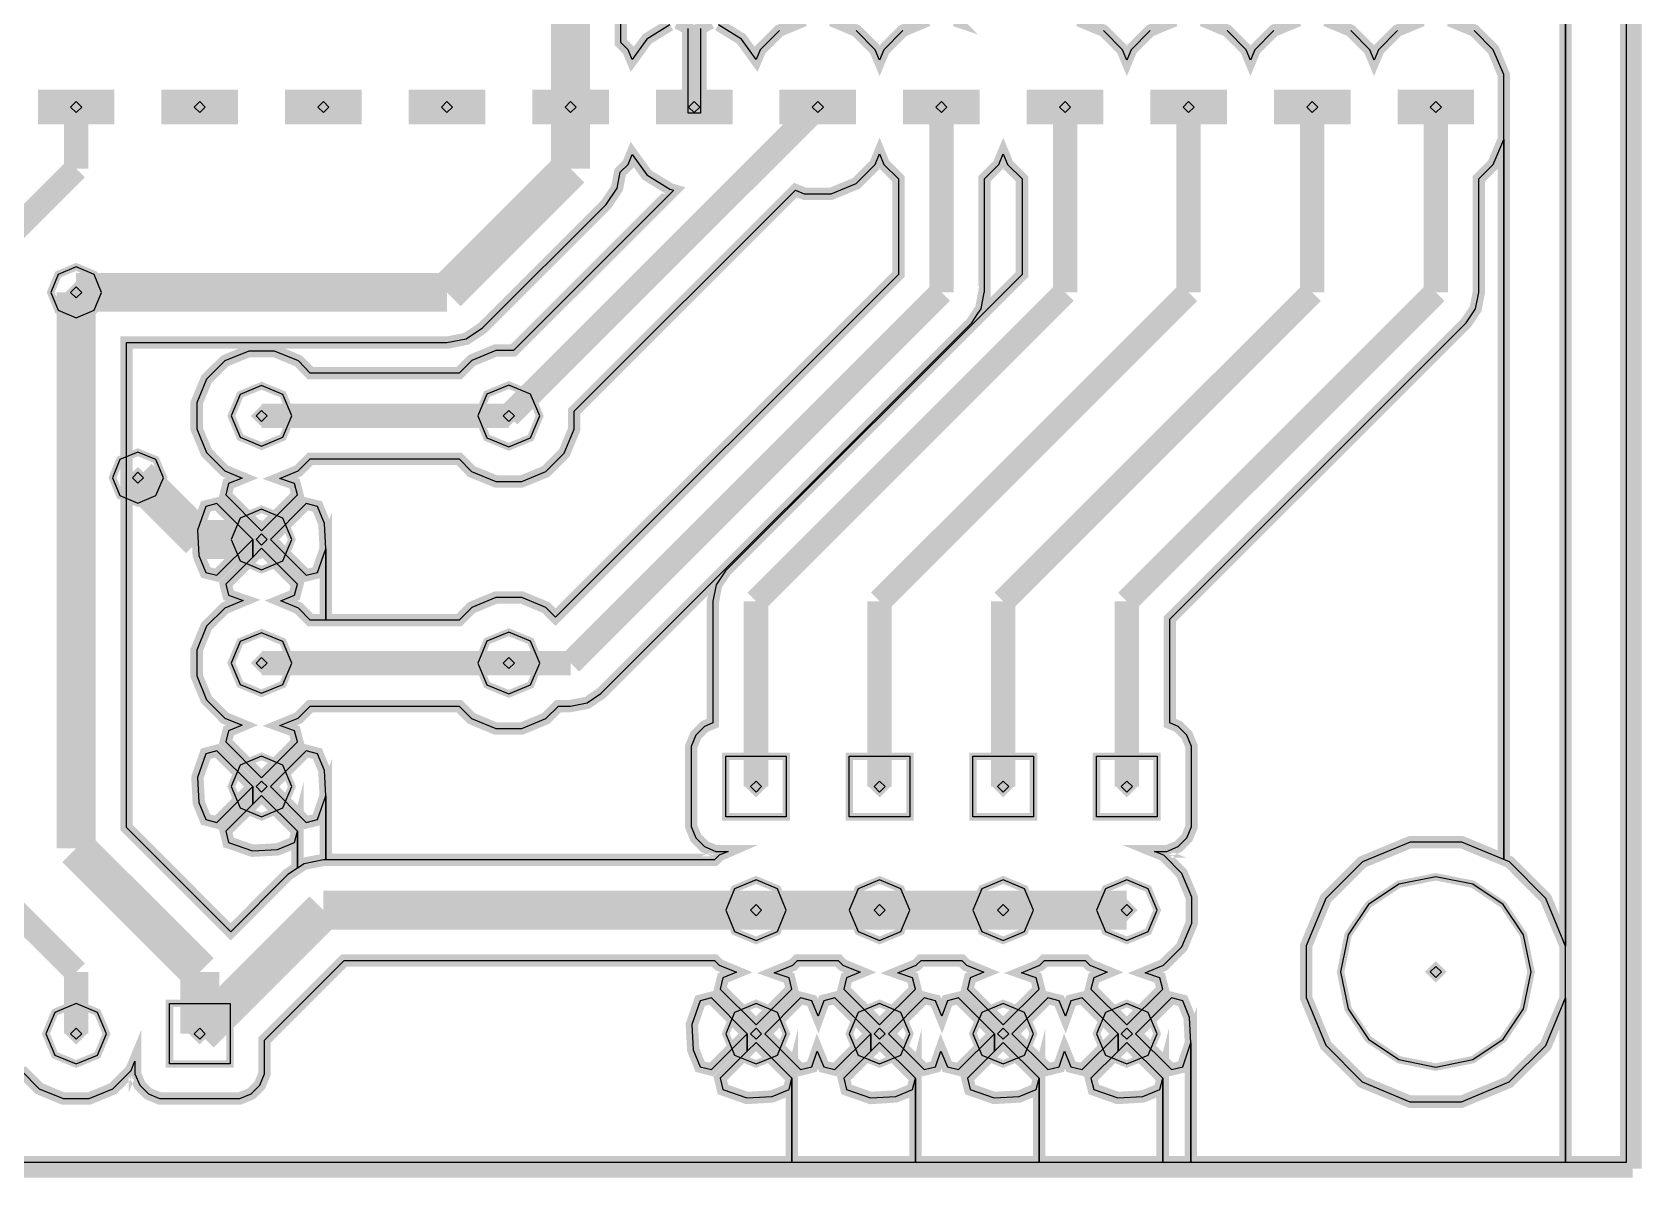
# Model space of a CAD drawing. Extents: x 0 to 6.22, y 0 to 4.04.
# Drawn here: x 0.681 to 1.984, y 2.058 to 2.986 of the extents above; entities that cross this region are included whole.
import ezdxf

# ---------------------------------------------------------------- set-up
doc = ezdxf.new("R2010")
doc.units = 0
doc.layers.get('0').update_dxf_attribs({"linetype": 'CONTINUOUS'})

msp = doc.modelspace()

# ---------------------------------------------------------------- linework, layer by layer
at = {"color": 0}
for points, const_width in [([(1.9761, 4.0345), (1.9761, 2.066)], 0.015), ([(0.0126, 4.0295), (1.9711, 4.0295), (1.9711, 2.071)], 0.01), ([(1.9711, 4.0295), (1.9711, 2.071), (1.9711, 2.071), (1.922, 2.071), (1.922, 3.8959)], 0.006), ([(1.9711, 2.071), (1.922, 2.071), (1.922, 3.8959)], 0.01), ([(1.922, 3.8541), (1.922, 2.2459), (1.906, 2.2845), (1.8765, 2.3141), (1.8719, 2.3161), (1.8719, 2.9513), (1.8635, 2.9715), (1.8481, 2.9869), (1.8279, 2.9953)], 0.01), ([(1.922, 3.8541), (1.922, 2.2459), (1.906, 2.2845), (1.8765, 2.3141), (1.8719, 2.3161), (1.8719, 2.9513), (1.8635, 2.9715), (1.8481, 2.9869), (1.8279, 2.9953)], 0.006), ([(1.117, 2.9251), (1.117, 3.1251)], 0.0315), ([(1.1974, 2.9916), (1.1788, 2.9801), (1.1668, 2.9636), (1.1635, 2.9715), (1.1577, 2.9773), (1.1577, 3.1082)], 0.01), ([(1.1974, 2.9916), (1.1788, 2.9801), (1.1668, 2.9636), (1.1635, 2.9715), (1.1577, 2.9773), (1.1577, 3.1082)], 0.006), ([(1.2307, 2.9933), (1.222, 2.9886), (1.222, 2.9201), (1.212, 2.9201), (1.212, 2.9886), (1.2033, 2.9933)], 0.01), ([(1.2307, 2.9933), (1.222, 2.9886), (1.222, 2.9201), (1.212, 2.9201), (1.212, 2.9886), (1.2033, 2.9933)], 0.006), ([(1.3061, 2.9953), (1.2859, 2.9869), (1.2705, 2.9715), (1.2671, 2.9636), (1.2552, 2.9801), (1.2366, 2.9916)], 0.01), ([(1.3061, 2.9953), (1.2859, 2.9869), (1.2705, 2.9715), (1.2671, 2.9636), (1.2552, 2.9801), (1.2366, 2.9916)], 0.006), ([(1.4061, 2.9953), (1.3859, 2.9869), (1.3705, 2.9715), (1.367, 2.9631), (1.3635, 2.9715), (1.3481, 2.9869), (1.3279, 2.9953)], 0.01), ([(1.4061, 2.9953), (1.3859, 2.9869), (1.3705, 2.9715), (1.367, 2.9631), (1.3635, 2.9715), (1.3481, 2.9869), (1.3279, 2.9953)], 0.006), ([(1.4258, 2.9976), (1.4282, 2.9952), (1.4279, 2.9953)], 0.01), ([(1.6061, 2.9953), (1.5859, 2.9869), (1.5705, 2.9715), (1.567, 2.9631), (1.5635, 2.9715), (1.5481, 2.9869), (1.5279, 2.9953)], 0.01), ([(1.6061, 2.9953), (1.5859, 2.9869), (1.5705, 2.9715), (1.567, 2.9631), (1.5635, 2.9715), (1.5481, 2.9869), (1.5279, 2.9953)], 0.006), ([(1.7061, 2.9953), (1.6859, 2.9869), (1.6705, 2.9715), (1.667, 2.9631), (1.6635, 2.9715), (1.6481, 2.9869), (1.6279, 2.9953)], 0.01), ([(1.7061, 2.9953), (1.6859, 2.9869), (1.6705, 2.9715), (1.667, 2.9631), (1.6635, 2.9715), (1.6481, 2.9869), (1.6279, 2.9953)], 0.006), ([(1.8061, 2.9953), (1.7859, 2.9869), (1.7705, 2.9715), (1.767, 2.9631), (1.7635, 2.9715), (1.7481, 2.9869), (1.7279, 2.9953)], 0.01), ([(1.8061, 2.9953), (1.7859, 2.9869), (1.7705, 2.9715), (1.767, 2.9631), (1.7635, 2.9715), (1.7481, 2.9869), (1.7279, 2.9953)], 0.006), ([(0.717, 2.9391), (0.717, 2.9111)], 0.062), ([(0.817, 2.9391), (0.817, 2.9111)], 0.062), ([(0.917, 2.9391), (0.917, 2.9111)], 0.062), ([(1.017, 2.9391), (1.017, 2.9111)], 0.062), ([(1.117, 2.9391), (1.117, 2.9111)], 0.062), ([(1.217, 2.9391), (1.217, 2.9111)], 0.062), ([(1.317, 2.9391), (1.317, 2.9111)], 0.062), ([(1.417, 2.9391), (1.417, 2.9111)], 0.062), ([(1.517, 2.9391), (1.517, 2.9111)], 0.062), ([(1.617, 2.9391), (1.617, 2.9111)], 0.062), ([(1.717, 2.9391), (1.717, 2.9111)], 0.062), ([(1.817, 2.9391), (1.817, 2.9111)], 0.062), ([(0.717, 2.9251), (0.717, 2.8751)], 0.0197), ([(1.067, 2.6751), (1.317, 2.9251)], 0.0197), ([(1.117, 2.9251), (1.117, 2.8751)], 0.0315), ([(1.417, 2.9251), (1.417, 2.7751)], 0.0197), ([(1.517, 2.7751), (1.517, 2.9251)], 0.0197), ([(1.617, 2.9251), (1.617, 2.7751)], 0.0197), ([(1.717, 2.7751), (1.717, 2.9251)], 0.0197), ([(1.817, 2.9251), (1.817, 2.7751)], 0.0197), ([(0.6725, 2.1454), (0.6872, 2.1306), (0.7065, 2.1226), (0.7274, 2.1226), (0.7467, 2.1306), (0.7615, 2.1453), (0.7646, 2.1528), (0.7646, 2.1427), (0.7684, 2.1335), (0.7754, 2.1265), (0.7845, 2.1227), (0.8494, 2.1227), (0.8586, 2.1265), (0.8656, 2.1335), (0.8694, 2.1426), (0.8694, 2.1699), (0.9339, 2.2344), (1.2334, 2.2344), (1.2372, 2.2306), (1.2512, 2.2248), (1.2403, 2.2203), (1.238, 2.2111), (1.267, 2.1822), (1.296, 2.2111), (1.2937, 2.2203), (1.2818, 2.2245), (1.2967, 2.2306), (1.3005, 2.2344), (1.3334, 2.2344), (1.3372, 2.2306), (1.3512, 2.2248), (1.3403, 2.2203), (1.338, 2.2111), (1.367, 2.1822), (1.396, 2.2111), (1.3937, 2.2203), (1.3818, 2.2245), (1.3967, 2.2306), (1.4005, 2.2344), (1.4334, 2.2344), (1.4372, 2.2306), (1.4512, 2.2248), (1.4403, 2.2203), (1.438, 2.2111), (1.467, 2.1822), (1.496, 2.2111), (1.4937, 2.2203), (1.4818, 2.2245), (1.4967, 2.2306), (1.5005, 2.2344), (1.5334, 2.2344), (1.5372, 2.2306), (1.5512, 2.2248), (1.5403, 2.2203), (1.538, 2.2111), (1.567, 2.1822), (1.596, 2.2111), (1.5937, 2.2203), (1.5818, 2.2245), (1.5967, 2.2306), (1.6115, 2.2453), (1.6195, 2.2646), (1.6195, 2.2855), (1.6115, 2.3048), (1.5969, 2.3196), (1.5893, 2.3227), (1.5994, 2.3227), (1.6086, 2.3265), (1.6156, 2.3335), (1.6194, 2.3426), (1.6194, 2.4075), (1.6156, 2.4167), (1.6086, 2.4237), (1.6018, 2.4266), (1.6018, 2.5107), (1.8416, 2.7505), (1.8491, 2.7617), (1.8492, 2.7618), (1.8518, 2.7751), (1.8518, 2.867), (1.8635, 2.8787), (1.8719, 2.8989), (1.8719, 2.3161), (1.838, 2.3301), (1.7962, 2.3301), (1.7576, 2.3141), (1.728, 2.2846), (1.712, 2.2461), (1.712, 2.2043), (1.728, 2.1657), (1.7575, 2.1361), (1.796, 2.1201), (1.8378, 2.1201), (1.8764, 2.1361), (1.906, 2.1656), (1.922, 2.2041), (1.922, 2.071), (1.6189, 2.071), (1.6189, 2.1677), (1.6178, 2.1881), (1.6122, 2.2018), (1.6031, 2.2041), (1.5741, 2.1751), (1.6031, 2.1461), (1.6122, 2.1484), (1.6189, 2.1677), (1.6189, 2.071), (1.596, 2.071), (1.596, 2.139), (1.567, 2.168), (1.5599, 2.1609), (1.5599, 2.1751), (1.5309, 2.2041), (1.5218, 2.2018), (1.5173, 2.1892), (1.5122, 2.2018), (1.5031, 2.2041), (1.4741, 2.1751), (1.5031, 2.1461), (1.5122, 2.1484), (1.5166, 2.1611), (1.5218, 2.1484), (1.5309, 2.1461), (1.5599, 2.1751), (1.5599, 2.1609), (1.538, 2.139), (1.5403, 2.1299), (1.5596, 2.1231), (1.58, 2.1243), (1.5937, 2.1299), (1.596, 2.139), (1.596, 2.071), (1.496, 2.071), (1.496, 2.139), (1.467, 2.168), (1.4599, 2.1609), (1.4599, 2.1751), (1.4309, 2.2041), (1.4218, 2.2018), (1.4173, 2.1892), (1.4122, 2.2018), (1.4031, 2.2041), (1.3741, 2.1751), (1.4031, 2.1461), (1.4122, 2.1484), (1.4166, 2.1611), (1.4218, 2.1484), (1.4309, 2.1461), (1.4599, 2.1751), (1.4599, 2.1609), (1.438, 2.139), (1.4403, 2.1299), (1.4596, 2.1231), (1.48, 2.1243), (1.4937, 2.1299), (1.496, 2.139), (1.496, 2.071), (1.396, 2.071), (1.396, 2.139), (1.367, 2.168), (1.3599, 2.1609), (1.3599, 2.1751), (1.3309, 2.2041), (1.3218, 2.2018), (1.3173, 2.1892), (1.3122, 2.2018), (1.3031, 2.2041), (1.2741, 2.1751), (1.3031, 2.1461), (1.3122, 2.1484), (1.3166, 2.1611), (1.3218, 2.1484), (1.3309, 2.1461), (1.3599, 2.1751), (1.3599, 2.1609), (1.338, 2.139), (1.3403, 2.1299), (1.3596, 2.1231), (1.38, 2.1243), (1.3937, 2.1299), (1.396, 2.139), (1.396, 2.071), (1.296, 2.071), (1.296, 2.139), (1.267, 2.168), (1.2599, 2.1609), (1.2599, 2.1751), (1.2309, 2.2041), (1.2218, 2.2018), (1.2151, 2.1825), (1.2162, 2.1621), (1.2218, 2.1484), (1.2309, 2.1461), (1.2599, 2.1751), (1.2599, 2.1609), (1.238, 2.139), (1.2403, 2.1299), (1.2596, 2.1231), (1.28, 2.1243), (1.2937, 2.1299), (1.296, 2.139), (1.296, 2.071), (0.546, 2.071)], 0.01), ([(0.6725, 2.1454), (0.6872, 2.1306), (0.7065, 2.1226), (0.7274, 2.1226), (0.7467, 2.1306), (0.7615, 2.1453), (0.7646, 2.1528), (0.7646, 2.1427), (0.7684, 2.1335), (0.7754, 2.1265), (0.7845, 2.1227), (0.8494, 2.1227), (0.8586, 2.1265), (0.8656, 2.1335), (0.8694, 2.1426), (0.8694, 2.1699), (0.9339, 2.2344), (1.2334, 2.2344), (1.2372, 2.2306), (1.2512, 2.2248), (1.2403, 2.2203), (1.238, 2.2111), (1.267, 2.1822), (1.296, 2.2111), (1.2937, 2.2203), (1.2818, 2.2245), (1.2967, 2.2306), (1.3005, 2.2344), (1.3334, 2.2344), (1.3372, 2.2306), (1.3512, 2.2248), (1.3403, 2.2203), (1.338, 2.2111), (1.367, 2.1822), (1.396, 2.2111), (1.3937, 2.2203), (1.3818, 2.2245), (1.3967, 2.2306), (1.4005, 2.2344), (1.4334, 2.2344), (1.4372, 2.2306), (1.4512, 2.2248), (1.4403, 2.2203), (1.438, 2.2111), (1.467, 2.1822), (1.496, 2.2111), (1.4937, 2.2203), (1.4818, 2.2245), (1.4967, 2.2306), (1.5005, 2.2344), (1.5334, 2.2344), (1.5372, 2.2306), (1.5512, 2.2248), (1.5403, 2.2203), (1.538, 2.2111), (1.567, 2.1822), (1.596, 2.2111), (1.5937, 2.2203), (1.5818, 2.2245), (1.5967, 2.2306), (1.6115, 2.2453), (1.6195, 2.2646), (1.6195, 2.2855), (1.6115, 2.3048), (1.5969, 2.3196), (1.5893, 2.3227), (1.5994, 2.3227), (1.6086, 2.3265), (1.6156, 2.3335), (1.6194, 2.3426), (1.6194, 2.4075), (1.6156, 2.4167), (1.6086, 2.4237), (1.6018, 2.4266), (1.6018, 2.5107), (1.8416, 2.7505), (1.8491, 2.7617), (1.8492, 2.7618), (1.8518, 2.7751), (1.8518, 2.867), (1.8635, 2.8787), (1.8719, 2.8989), (1.8719, 2.3161), (1.838, 2.3301), (1.7962, 2.3301), (1.7576, 2.3141), (1.728, 2.2846), (1.712, 2.2461), (1.712, 2.2043), (1.728, 2.1657), (1.7575, 2.1361), (1.796, 2.1201), (1.8378, 2.1201), (1.8764, 2.1361), (1.906, 2.1656), (1.922, 2.2041), (1.922, 2.071), (1.6189, 2.071), (1.6189, 2.1677), (1.6178, 2.1881), (1.6122, 2.2018), (1.6031, 2.2041), (1.5741, 2.1751), (1.6031, 2.1461), (1.6122, 2.1484), (1.6189, 2.1677), (1.6189, 2.071), (1.596, 2.071), (1.596, 2.139), (1.567, 2.168), (1.5599, 2.1609), (1.5599, 2.1751), (1.5309, 2.2041), (1.5218, 2.2018), (1.5173, 2.1892), (1.5122, 2.2018), (1.5031, 2.2041), (1.4741, 2.1751), (1.5031, 2.1461), (1.5122, 2.1484), (1.5166, 2.1611), (1.5218, 2.1484), (1.5309, 2.1461), (1.5599, 2.1751), (1.5599, 2.1609), (1.538, 2.139), (1.5403, 2.1299), (1.5596, 2.1231), (1.58, 2.1243), (1.5937, 2.1299), (1.596, 2.139), (1.596, 2.071), (1.496, 2.071), (1.496, 2.139), (1.467, 2.168), (1.4599, 2.1609), (1.4599, 2.1751), (1.4309, 2.2041), (1.4218, 2.2018), (1.4173, 2.1892), (1.4122, 2.2018), (1.4031, 2.2041), (1.3741, 2.1751), (1.4031, 2.1461), (1.4122, 2.1484), (1.4166, 2.1611), (1.4218, 2.1484), (1.4309, 2.1461), (1.4599, 2.1751), (1.4599, 2.1609), (1.438, 2.139), (1.4403, 2.1299), (1.4596, 2.1231), (1.48, 2.1243), (1.4937, 2.1299), (1.496, 2.139), (1.496, 2.071), (1.396, 2.071), (1.396, 2.139), (1.367, 2.168), (1.3599, 2.1609), (1.3599, 2.1751), (1.3309, 2.2041), (1.3218, 2.2018), (1.3173, 2.1892), (1.3122, 2.2018), (1.3031, 2.2041), (1.2741, 2.1751), (1.3031, 2.1461), (1.3122, 2.1484), (1.3166, 2.1611), (1.3218, 2.1484), (1.3309, 2.1461), (1.3599, 2.1751), (1.3599, 2.1609), (1.338, 2.139), (1.3403, 2.1299), (1.3596, 2.1231), (1.38, 2.1243), (1.3937, 2.1299), (1.396, 2.139), (1.396, 2.071), (1.296, 2.071), (1.296, 2.139), (1.267, 2.168), (1.2599, 2.1609), (1.2599, 2.1751), (1.2309, 2.2041), (1.2218, 2.2018), (1.2151, 2.1825), (1.2162, 2.1621), (1.2218, 2.1484), (1.2309, 2.1461), (1.2599, 2.1751), (1.2599, 2.1609), (1.238, 2.139), (1.2403, 2.1299), (1.2596, 2.1231), (1.28, 2.1243), (1.2937, 2.1299), (1.296, 2.139), (1.296, 2.071), (0.546, 2.071)], 0.006), ([(1.4822, 2.7895), (1.2424, 2.5497), (1.2348, 2.5385), (1.2322, 2.5251), (1.2322, 2.4266), (1.2254, 2.4237), (1.2184, 2.4167), (1.2146, 2.4076), (1.2146, 2.3427), (1.2184, 2.3335), (1.2254, 2.3265), (1.2345, 2.3227), (1.2444, 2.3227), (1.2373, 2.3196), (1.2334, 2.3157), (0.9189, 2.3157), (0.9189, 2.3677), (0.9178, 2.3881), (0.9122, 2.4017), (0.9031, 2.4041), (0.8741, 2.3751), (0.9031, 2.3461), (0.9122, 2.3484), (0.9189, 2.3677), (0.9189, 2.3157), (0.917, 2.3157), (0.9014, 2.3127), (0.896, 2.3091), (0.896, 2.339), (0.867, 2.368), (0.8599, 2.3609), (0.8599, 2.3751), (0.8309, 2.4041), (0.8218, 2.4017), (0.8151, 2.3825), (0.8162, 2.3621), (0.8218, 2.3484), (0.8309, 2.3461), (0.8599, 2.3751), (0.8599, 2.3609), (0.838, 2.339), (0.8403, 2.3299), (0.8596, 2.3232), (0.88, 2.3243), (0.8937, 2.3299), (0.896, 2.339), (0.896, 2.3091), (0.8882, 2.3039), (0.842, 2.2576), (0.7577, 2.342), (0.7577, 2.7344), (1.017, 2.7344), (1.0326, 2.7375), (1.0458, 2.7463), (1.1458, 2.8463), (1.1546, 2.8595), (1.1571, 2.8724), (1.1635, 2.8787), (1.1668, 2.8867), (1.1788, 2.8701), (1.1974, 2.8586), (1.2004, 2.8577), (1.0708, 2.7281), (1.0565, 2.7281), (1.037, 2.72), (1.0268, 2.7098), (0.9064, 2.7098), (0.8968, 2.7196), (0.8775, 2.7276), (0.8566, 2.7276), (0.8373, 2.7196), (0.8225, 2.7049), (0.8145, 2.6856), (0.8145, 2.6646), (0.8225, 2.6454), (0.8372, 2.6306), (0.8512, 2.6248), (0.8403, 2.6203), (0.838, 2.6112), (0.867, 2.5822), (0.896, 2.6112), (0.8937, 2.6203), (0.8818, 2.6245), (0.8967, 2.6306), (0.9064, 2.6403), (1.0268, 2.6403), (1.0369, 2.6301), (1.0564, 2.6221), (1.0775, 2.6221), (1.097, 2.6301), (1.1119, 2.645), (1.12, 2.6645), (1.12, 2.6789), (1.2989, 2.8579), (1.3061, 2.8549), (1.3279, 2.8549), (1.3481, 2.8633), (1.3635, 2.8787), (1.367, 2.8872), (1.3705, 2.8787), (1.3822, 2.867), (1.3822, 2.7896), (1.1048, 2.5122), (1.0971, 2.52), (1.0776, 2.5281), (1.0565, 2.5281), (1.037, 2.52), (1.0268, 2.5099), (0.9189, 2.5099), (0.9189, 2.5676), (0.9178, 2.5881), (0.9122, 2.6018), (0.9031, 2.6041), (0.8741, 2.5751), (0.9031, 2.5461), (0.9122, 2.5484), (0.9189, 2.5676), (0.9189, 2.5099), (0.9064, 2.5099), (0.8968, 2.5196), (0.8827, 2.5255), (0.8937, 2.5299), (0.896, 2.539), (0.867, 2.568), (0.8599, 2.5609), (0.8599, 2.5751), (0.8309, 2.6041), (0.8218, 2.6018), (0.8151, 2.5825), (0.8162, 2.5621), (0.8218, 2.5484), (0.8309, 2.5461), (0.8599, 2.5751), (0.8599, 2.5609), (0.838, 2.539), (0.8403, 2.5299), (0.8521, 2.5258), (0.8373, 2.5196), (0.8225, 2.5049), (0.8145, 2.4856), (0.8145, 2.4647), (0.8225, 2.4454), (0.8372, 2.4306), (0.8512, 2.4248), (0.8403, 2.4202), (0.838, 2.4112), (0.867, 2.3822), (0.896, 2.4112), (0.8937, 2.4202), (0.8818, 2.4245), (0.8967, 2.4306), (0.9064, 2.4403), (1.0268, 2.4403), (1.0369, 2.4302), (1.0564, 2.4221), (1.0775, 2.4221), (1.097, 2.4302), (1.1071, 2.4403), (1.117, 2.4403), (1.1303, 2.4429), (1.1304, 2.4429), (1.1416, 2.4505), (1.4416, 2.7504), (1.4416, 2.7505), (1.4466, 2.758), (1.4491, 2.7617), (1.4492, 2.7618), (1.4517, 2.7751), (1.4518, 2.7751), (1.4518, 2.867), (1.4635, 2.8787), (1.467, 2.8872), (1.4705, 2.8787), (1.4822, 2.867), (1.4822, 2.7895)], 0.01), ([(0.717, 2.8751), (0.667, 2.8251)], 0.0197), ([(1.117, 2.8751), (1.017, 2.7751)], 0.0315), ([(0.7376, 2.7751), (0.7316, 2.7896), (0.717, 2.7957), (0.7024, 2.7896), (0.6964, 2.7751), (0.7024, 2.7606), (0.717, 2.7545), (0.7316, 2.7606), (0.7376, 2.7751)], 0.006), ([(0.717, 2.7751), (0.717, 2.3251)], 0.0315), ([(1.017, 2.7751), (0.717, 2.7751)], 0.0315), ([(1.417, 2.7751), (1.117, 2.4751)], 0.0197), ([(1.267, 2.5251), (1.517, 2.7751)], 0.0197), ([(1.617, 2.7751), (1.367, 2.5251)], 0.0197), ([(1.467, 2.5251), (1.717, 2.7751)], 0.0197), ([(1.817, 2.7751), (1.567, 2.5251)], 0.0197), ([(0.8915, 2.6751), (0.8843, 2.6924), (0.867, 2.6996), (0.8497, 2.6924), (0.8425, 2.6751), (0.8497, 2.6578), (0.867, 2.6506), (0.8843, 2.6578), (0.8915, 2.6751)], 0.006), ([(1.092, 2.6751), (1.0847, 2.6928), (1.067, 2.7001), (1.0493, 2.6928), (1.042, 2.6751), (1.0493, 2.6574), (1.067, 2.6501), (1.0847, 2.6574), (1.092, 2.6751)], 0.006), ([(1.067, 2.6751), (0.867, 2.6751)], 0.0197), ([(0.7876, 2.6251), (0.7815, 2.6397), (0.767, 2.6457), (0.7524, 2.6397), (0.7464, 2.6251), (0.7524, 2.6106), (0.767, 2.6045), (0.7815, 2.6106), (0.7876, 2.6251)], 0.006), ([(0.817, 2.5751), (0.767, 2.6251)], 0.0315), ([(0.8915, 2.5751), (0.8843, 2.5924), (0.867, 2.5996), (0.8497, 2.5924), (0.8425, 2.5751), (0.8497, 2.5578), (0.867, 2.5506), (0.8843, 2.5578), (0.8915, 2.5751)], 0.006), ([(0.867, 2.5751), (0.817, 2.5751)], 0.0315), ([(1.267, 2.3751), (1.267, 2.5251)], 0.0197), ([(1.367, 2.5251), (1.367, 2.3751)], 0.0197), ([(1.467, 2.3751), (1.467, 2.5251)], 0.0197), ([(1.567, 2.5251), (1.567, 2.3751)], 0.0197), ([(0.8915, 2.4751), (0.8843, 2.4924), (0.867, 2.4996), (0.8497, 2.4924), (0.8425, 2.4751), (0.8497, 2.4578), (0.867, 2.4506), (0.8843, 2.4578), (0.8915, 2.4751)], 0.006), ([(1.092, 2.4751), (1.0847, 2.4928), (1.067, 2.5001), (1.0493, 2.4928), (1.042, 2.4751), (1.0493, 2.4574), (1.067, 2.4501), (1.0847, 2.4574), (1.092, 2.4751)], 0.006), ([(1.117, 2.4751), (0.867, 2.4751)], 0.0197), ([(0.8915, 2.3751), (0.8843, 2.3924), (0.867, 2.3996), (0.8497, 2.3924), (0.8425, 2.3751), (0.8497, 2.3578), (0.867, 2.3506), (0.8843, 2.3578), (0.8915, 2.3751)], 0.006), ([(0.717, 2.3251), (0.817, 2.2251)], 0.0315), ([(1.894, 2.2251), (1.8879, 2.2551), (1.8714, 2.2796), (1.8469, 2.2961), (1.817, 2.3021), (1.787, 2.2961), (1.7625, 2.2796), (1.746, 2.2551), (1.74, 2.2251), (1.746, 2.1951), (1.7625, 2.1706), (1.787, 2.1541), (1.817, 2.1481), (1.8469, 2.1541), (1.8714, 2.1706), (1.8879, 2.1951), (1.894, 2.2251)], 0.006), ([(1.2915, 2.2751), (1.2843, 2.2924), (1.267, 2.2996), (1.2497, 2.2924), (1.2425, 2.2751), (1.2497, 2.2578), (1.267, 2.2506), (1.2843, 2.2578), (1.2915, 2.2751)], 0.006), ([(1.3915, 2.2751), (1.3843, 2.2924), (1.367, 2.2996), (1.3497, 2.2924), (1.3425, 2.2751), (1.3497, 2.2578), (1.367, 2.2506), (1.3843, 2.2578), (1.3915, 2.2751)], 0.006), ([(1.4915, 2.2751), (1.4843, 2.2924), (1.467, 2.2996), (1.4497, 2.2924), (1.4425, 2.2751), (1.4497, 2.2578), (1.467, 2.2506), (1.4843, 2.2578), (1.4915, 2.2751)], 0.006), ([(1.5915, 2.2751), (1.5843, 2.2924), (1.567, 2.2996), (1.5497, 2.2924), (1.5425, 2.2751), (1.5497, 2.2578), (1.567, 2.2506), (1.5843, 2.2578), (1.5915, 2.2751)], 0.006), ([(0.667, 2.2751), (0.717, 2.2251)], 0.0197), ([(0.917, 2.2751), (0.817, 2.1751)], 0.0315), ([(1.267, 2.2751), (0.917, 2.2751)], 0.0315), ([(1.567, 2.2751), (1.267, 2.2751)], 0.0315), ([(0.817, 2.2251), (0.817, 2.1751)], 0.0315), ([(0.717, 2.2251), (0.717, 2.1751)], 0.0197), ([(0.7415, 2.1751), (0.7343, 2.1924), (0.717, 2.1996), (0.6997, 2.1924), (0.6925, 2.1751), (0.6997, 2.1578), (0.717, 2.1506), (0.7343, 2.1578), (0.7415, 2.1751)], 0.006), ([(1.2915, 2.1751), (1.2843, 2.1924), (1.267, 2.1996), (1.2497, 2.1924), (1.2425, 2.1751), (1.2497, 2.1578), (1.267, 2.1506), (1.2843, 2.1578), (1.2915, 2.1751)], 0.006), ([(1.3915, 2.1751), (1.3843, 2.1924), (1.367, 2.1996), (1.3497, 2.1924), (1.3425, 2.1751), (1.3497, 2.1578), (1.367, 2.1506), (1.3843, 2.1578), (1.3915, 2.1751)], 0.006), ([(1.4915, 2.1751), (1.4843, 2.1924), (1.467, 2.1996), (1.4497, 2.1924), (1.4425, 2.1751), (1.4497, 2.1578), (1.467, 2.1506), (1.4843, 2.1578), (1.4915, 2.1751)], 0.006), ([(1.5915, 2.1751), (1.5843, 2.1924), (1.567, 2.1996), (1.5497, 2.1924), (1.5425, 2.1751), (1.5497, 2.1578), (1.567, 2.1506), (1.5843, 2.1578), (1.5915, 2.1751)], 0.006), ([(1.9761, 2.066), (0.0076, 2.066)], 0.015)]:
    msp.add_lwpolyline(points, dxfattribs=dict(at, const_width=const_width))
for points in [[(0.0126, 4.0295), (1.9711, 4.0295), (1.9711, 2.071)], [(1.9711, 2.071), (1.922, 2.071), (1.922, 3.8959)], [(1.922, 3.8541), (1.922, 2.2459), (1.906, 2.2845), (1.8765, 2.3141), (1.8719, 2.3161), (1.8719, 2.9513), (1.8635, 2.9715), (1.8481, 2.9869)], [(1.1974, 2.9916), (1.1788, 2.9801), (1.1668, 2.9636), (1.1635, 2.9715), (1.1577, 2.9773), (1.1577, 3.1082)], [(1.222, 2.9886), (1.222, 2.9201), (1.212, 2.9201), (1.212, 2.9886)], [(1.2859, 2.9869), (1.2705, 2.9715), (1.2671, 2.9636), (1.2552, 2.9801), (1.2366, 2.9916)], [(1.3859, 2.9869), (1.3705, 2.9715), (1.367, 2.9631), (1.3635, 2.9715), (1.3481, 2.9869)], [(1.5859, 2.9869), (1.5705, 2.9715), (1.567, 2.9631), (1.5635, 2.9715), (1.5481, 2.9869)], [(1.6859, 2.9869), (1.6705, 2.9715), (1.667, 2.9631), (1.6635, 2.9715), (1.6481, 2.9869)], [(1.7859, 2.9869), (1.7705, 2.9715), (1.767, 2.9631), (1.7635, 2.9715), (1.7481, 2.9869)], [(0.6725, 2.1454), (0.6872, 2.1306), (0.7065, 2.1226), (0.7274, 2.1226), (0.7467, 2.1306), (0.7615, 2.1453), (0.7646, 2.1528), (0.7646, 2.1427), (0.7684, 2.1335), (0.7754, 2.1265), (0.7845, 2.1227), (0.8494, 2.1227), (0.8586, 2.1265), (0.8656, 2.1335), (0.8694, 2.1426), (0.8694, 2.1699), (0.9339, 2.2344), (1.2334, 2.2344), (1.2372, 2.2306), (1.2512, 2.2248), (1.2403, 2.2203), (1.238, 2.2111), (1.267, 2.1822), (1.296, 2.2111), (1.2937, 2.2203), (1.2818, 2.2245), (1.2967, 2.2306), (1.3005, 2.2344), (1.3334, 2.2344), (1.3372, 2.2306), (1.3512, 2.2248), (1.3403, 2.2203), (1.338, 2.2111), (1.367, 2.1822), (1.396, 2.2111), (1.3937, 2.2203), (1.3818, 2.2245), (1.3967, 2.2306), (1.4005, 2.2344), (1.4334, 2.2344), (1.4372, 2.2306), (1.4512, 2.2248), (1.4403, 2.2203), (1.438, 2.2111), (1.467, 2.1822), (1.496, 2.2111), (1.4937, 2.2203), (1.4818, 2.2245), (1.4967, 2.2306), (1.5005, 2.2344), (1.5334, 2.2344), (1.5372, 2.2306), (1.5512, 2.2248), (1.5403, 2.2203), (1.538, 2.2111), (1.567, 2.1822), (1.596, 2.2111), (1.5937, 2.2203), (1.5818, 2.2245), (1.5967, 2.2306), (1.6115, 2.2453), (1.6195, 2.2646), (1.6195, 2.2855), (1.6115, 2.3048), (1.5969, 2.3196), (1.5893, 2.3227), (1.5994, 2.3227), (1.6086, 2.3265), (1.6156, 2.3335), (1.6194, 2.3426), (1.6194, 2.4075), (1.6156, 2.4167), (1.6086, 2.4237), (1.6018, 2.4266), (1.6018, 2.5107), (1.8416, 2.7505), (1.8491, 2.7617), (1.8492, 2.7618), (1.8518, 2.7751), (1.8518, 2.867), (1.8635, 2.8787), (1.8719, 2.8989), (1.8719, 2.3161), (1.838, 2.3301), (1.7962, 2.3301), (1.7576, 2.3141), (1.728, 2.2846), (1.712, 2.2461), (1.712, 2.2043), (1.728, 2.1657), (1.7575, 2.1361), (1.796, 2.1201), (1.8378, 2.1201), (1.8764, 2.1361), (1.906, 2.1656), (1.922, 2.2041), (1.922, 2.071), (1.6189, 2.071), (1.6189, 2.1677), (1.6178, 2.1881), (1.6122, 2.2018), (1.6031, 2.2041), (1.5741, 2.1751), (1.6031, 2.1461), (1.6122, 2.1484), (1.6189, 2.1677), (1.6189, 2.071), (1.596, 2.071), (1.596, 2.139), (1.567, 2.168), (1.5599, 2.1609), (1.5599, 2.1751), (1.5309, 2.2041), (1.5218, 2.2018), (1.5173, 2.1892), (1.5122, 2.2018), (1.5031, 2.2041), (1.4741, 2.1751), (1.5031, 2.1461), (1.5122, 2.1484), (1.5166, 2.1611), (1.5218, 2.1484), (1.5309, 2.1461), (1.5599, 2.1751), (1.5599, 2.1609), (1.538, 2.139), (1.5403, 2.1299), (1.5596, 2.1231), (1.58, 2.1243), (1.5937, 2.1299), (1.596, 2.139), (1.596, 2.071), (1.496, 2.071), (1.496, 2.139), (1.467, 2.168), (1.4599, 2.1609), (1.4599, 2.1751), (1.4309, 2.2041), (1.4218, 2.2018), (1.4173, 2.1892), (1.4122, 2.2018), (1.4031, 2.2041), (1.3741, 2.1751), (1.4031, 2.1461), (1.4122, 2.1484), (1.4166, 2.1611), (1.4218, 2.1484), (1.4309, 2.1461), (1.4599, 2.1751), (1.4599, 2.1609), (1.438, 2.139), (1.4403, 2.1299), (1.4596, 2.1231), (1.48, 2.1243), (1.4937, 2.1299), (1.496, 2.139), (1.496, 2.071), (1.396, 2.071), (1.396, 2.139), (1.367, 2.168), (1.3599, 2.1609), (1.3599, 2.1751), (1.3309, 2.2041), (1.3218, 2.2018), (1.3173, 2.1892), (1.3122, 2.2018), (1.3031, 2.2041), (1.2741, 2.1751), (1.3031, 2.1461), (1.3122, 2.1484), (1.3166, 2.1611), (1.3218, 2.1484), (1.3309, 2.1461), (1.3599, 2.1751), (1.3599, 2.1609), (1.338, 2.139), (1.3403, 2.1299), (1.3596, 2.1231), (1.38, 2.1243), (1.3937, 2.1299), (1.396, 2.139), (1.396, 2.071), (1.296, 2.071), (1.296, 2.139), (1.267, 2.168), (1.2599, 2.1609), (1.2599, 2.1751), (1.2309, 2.2041), (1.2218, 2.2018), (1.2151, 2.1825), (1.2162, 2.1621), (1.2218, 2.1484), (1.2309, 2.1461), (1.2599, 2.1751), (1.2599, 2.1609), (1.238, 2.139), (1.2403, 2.1299), (1.2596, 2.1231), (1.28, 2.1243), (1.2937, 2.1299), (1.296, 2.139), (1.296, 2.071), (0.546, 2.071)], [(1.4822, 2.7895), (1.2424, 2.5497), (1.2348, 2.5385), (1.2322, 2.5251), (1.2322, 2.4266), (1.2254, 2.4237), (1.2184, 2.4167), (1.2146, 2.4076), (1.2146, 2.3427), (1.2184, 2.3335), (1.2254, 2.3265), (1.2345, 2.3227), (1.2444, 2.3227), (1.2373, 2.3196), (1.2334, 2.3157), (0.9189, 2.3157), (0.9189, 2.3677), (0.9178, 2.3881), (0.9122, 2.4017), (0.9031, 2.4041), (0.8741, 2.3751), (0.9031, 2.3461), (0.9122, 2.3484), (0.9189, 2.3677), (0.9189, 2.3157), (0.917, 2.3157), (0.9014, 2.3127), (0.896, 2.3091), (0.896, 2.339), (0.867, 2.368), (0.8599, 2.3609), (0.8599, 2.3751), (0.8309, 2.4041), (0.8218, 2.4017), (0.8151, 2.3825), (0.8162, 2.3621), (0.8218, 2.3484), (0.8309, 2.3461), (0.8599, 2.3751), (0.8599, 2.3609), (0.838, 2.339), (0.8403, 2.3299), (0.8596, 2.3232), (0.88, 2.3243), (0.8937, 2.3299), (0.896, 2.339), (0.896, 2.3091), (0.8882, 2.3039), (0.842, 2.2576), (0.7577, 2.342), (0.7577, 2.7344), (1.017, 2.7344), (1.0326, 2.7375), (1.0458, 2.7463), (1.1458, 2.8463), (1.1546, 2.8595), (1.1571, 2.8724), (1.1635, 2.8787), (1.1668, 2.8867), (1.1788, 2.8701), (1.1974, 2.8586), (1.2004, 2.8577), (1.0708, 2.7281), (1.0565, 2.7281), (1.037, 2.72), (1.0268, 2.7098), (0.9064, 2.7098), (0.8968, 2.7196), (0.8775, 2.7276), (0.8566, 2.7276), (0.8373, 2.7196), (0.8225, 2.7049), (0.8145, 2.6856), (0.8145, 2.6646), (0.8225, 2.6454), (0.8372, 2.6306), (0.8512, 2.6248), (0.8403, 2.6203), (0.838, 2.6112), (0.867, 2.5822), (0.896, 2.6112), (0.8937, 2.6203), (0.8818, 2.6245), (0.8967, 2.6306), (0.9064, 2.6403), (1.0268, 2.6403), (1.0369, 2.6301), (1.0564, 2.6221), (1.0775, 2.6221), (1.097, 2.6301), (1.1119, 2.645), (1.12, 2.6645), (1.12, 2.6789), (1.2989, 2.8579), (1.3061, 2.8549), (1.3279, 2.8549), (1.3481, 2.8633), (1.3635, 2.8787), (1.367, 2.8872), (1.3705, 2.8787), (1.3822, 2.867), (1.3822, 2.7896), (1.1048, 2.5122), (1.0971, 2.52), (1.0776, 2.5281), (1.0565, 2.5281), (1.037, 2.52), (1.0268, 2.5099), (0.9189, 2.5099), (0.9189, 2.5676), (0.9178, 2.5881), (0.9122, 2.6018), (0.9031, 2.6041), (0.8741, 2.5751), (0.9031, 2.5461), (0.9122, 2.5484), (0.9189, 2.5676), (0.9189, 2.5099), (0.9064, 2.5099), (0.8968, 2.5196), (0.8827, 2.5255), (0.8937, 2.5299), (0.896, 2.539), (0.867, 2.568), (0.8599, 2.5609), (0.8599, 2.5751), (0.8309, 2.6041), (0.8218, 2.6018), (0.8151, 2.5825), (0.8162, 2.5621), (0.8218, 2.5484), (0.8309, 2.5461), (0.8599, 2.5751), (0.8599, 2.5609), (0.838, 2.539), (0.8403, 2.5299), (0.8521, 2.5258), (0.8373, 2.5196), (0.8225, 2.5049), (0.8145, 2.4856), (0.8145, 2.4647), (0.8225, 2.4454), (0.8372, 2.4306), (0.8512, 2.4248), (0.8403, 2.4202), (0.838, 2.4112), (0.867, 2.3822), (0.896, 2.4112), (0.8937, 2.4202), (0.8818, 2.4245), (0.8967, 2.4306), (0.9064, 2.4403), (1.0268, 2.4403), (1.0369, 2.4302), (1.0564, 2.4221), (1.0775, 2.4221), (1.097, 2.4302), (1.1071, 2.4403), (1.117, 2.4403), (1.1303, 2.4429), (1.1304, 2.4429), (1.1416, 2.4505), (1.4416, 2.7504), (1.4416, 2.7505), (1.4466, 2.758), (1.4491, 2.7617), (1.4492, 2.7618), (1.4517, 2.7751), (1.4518, 2.7751), (1.4518, 2.867), (1.4635, 2.8787), (1.467, 2.8872), (1.4705, 2.8787), (1.4822, 2.867), (1.4822, 2.7895)], [(0.7376, 2.7751), (0.7316, 2.7896), (0.717, 2.7957), (0.7024, 2.7896), (0.6964, 2.7751), (0.7024, 2.7606), (0.717, 2.7545), (0.7316, 2.7606), (0.7376, 2.7751)], [(0.8915, 2.6751), (0.8843, 2.6924), (0.867, 2.6996), (0.8497, 2.6924), (0.8425, 2.6751), (0.8497, 2.6578), (0.867, 2.6506), (0.8843, 2.6578), (0.8915, 2.6751)], [(1.092, 2.6751), (1.0847, 2.6928), (1.067, 2.7001), (1.0493, 2.6928), (1.042, 2.6751), (1.0493, 2.6574), (1.067, 2.6501), (1.0847, 2.6574), (1.092, 2.6751)], [(0.7876, 2.6251), (0.7815, 2.6397), (0.767, 2.6457), (0.7524, 2.6397), (0.7464, 2.6251), (0.7524, 2.6106), (0.767, 2.6045), (0.7815, 2.6106), (0.7876, 2.6251)], [(0.8915, 2.5751), (0.8843, 2.5924), (0.867, 2.5996), (0.8497, 2.5924), (0.8425, 2.5751), (0.8497, 2.5578), (0.867, 2.5506), (0.8843, 2.5578), (0.8915, 2.5751)], [(0.8915, 2.4751), (0.8843, 2.4924), (0.867, 2.4996), (0.8497, 2.4924), (0.8425, 2.4751), (0.8497, 2.4578), (0.867, 2.4506), (0.8843, 2.4578), (0.8915, 2.4751)], [(1.092, 2.4751), (1.0847, 2.4928), (1.067, 2.5001), (1.0493, 2.4928), (1.042, 2.4751), (1.0493, 2.4574), (1.067, 2.4501), (1.0847, 2.4574), (1.092, 2.4751)], [(0.8915, 2.3751), (0.8843, 2.3924), (0.867, 2.3996), (0.8497, 2.3924), (0.8425, 2.3751), (0.8497, 2.3578), (0.867, 2.3506), (0.8843, 2.3578), (0.8915, 2.3751)], [(1.2915, 2.2751), (1.2843, 2.2924), (1.267, 2.2996), (1.2497, 2.2924), (1.2425, 2.2751), (1.2497, 2.2578), (1.267, 2.2506), (1.2843, 2.2578), (1.2915, 2.2751)], [(1.3915, 2.2751), (1.3843, 2.2924), (1.367, 2.2996), (1.3497, 2.2924), (1.3425, 2.2751), (1.3497, 2.2578), (1.367, 2.2506), (1.3843, 2.2578), (1.3915, 2.2751)], [(1.4915, 2.2751), (1.4843, 2.2924), (1.467, 2.2996), (1.4497, 2.2924), (1.4425, 2.2751), (1.4497, 2.2578), (1.467, 2.2506), (1.4843, 2.2578), (1.4915, 2.2751)], [(1.5915, 2.2751), (1.5843, 2.2924), (1.567, 2.2996), (1.5497, 2.2924), (1.5425, 2.2751), (1.5497, 2.2578), (1.567, 2.2506), (1.5843, 2.2578), (1.5915, 2.2751)], [(1.894, 2.2251), (1.8879, 2.2551), (1.8714, 2.2796), (1.8469, 2.2961), (1.817, 2.3021), (1.787, 2.2961), (1.7625, 2.2796), (1.746, 2.2551), (1.74, 2.2251), (1.746, 2.1951), (1.7625, 2.1706), (1.787, 2.1541), (1.817, 2.1481), (1.8469, 2.1541), (1.8714, 2.1706), (1.8879, 2.1951), (1.894, 2.2251)], [(0.7415, 2.1751), (0.7343, 2.1924), (0.717, 2.1996), (0.6997, 2.1924), (0.6925, 2.1751), (0.6997, 2.1578), (0.717, 2.1506), (0.7343, 2.1578), (0.7415, 2.1751)], [(1.2915, 2.1751), (1.2843, 2.1924), (1.267, 2.1996), (1.2497, 2.1924), (1.2425, 2.1751), (1.2497, 2.1578), (1.267, 2.1506), (1.2843, 2.1578), (1.2915, 2.1751)], [(1.3915, 2.1751), (1.3843, 2.1924), (1.367, 2.1996), (1.3497, 2.1924), (1.3425, 2.1751), (1.3497, 2.1578), (1.367, 2.1506), (1.3843, 2.1578), (1.3915, 2.1751)], [(1.4915, 2.1751), (1.4843, 2.1924), (1.467, 2.1996), (1.4497, 2.1924), (1.4425, 2.1751), (1.4497, 2.1578), (1.467, 2.1506), (1.4843, 2.1578), (1.4915, 2.1751)], [(1.5915, 2.1751), (1.5843, 2.1924), (1.567, 2.1996), (1.5497, 2.1924), (1.5425, 2.1751), (1.5497, 2.1578), (1.567, 2.1506), (1.5843, 2.1578), (1.5915, 2.1751)]]:
    msp.add_lwpolyline(points, dxfattribs=at)
at = {"color": 7, "const_width": 0.006}
for points in [[(0.7215, 2.9251), (0.717, 2.9296), (0.7125, 2.9251), (0.717, 2.9206), (0.7215, 2.9251)], [(0.8215, 2.9251), (0.817, 2.9296), (0.8125, 2.9251), (0.817, 2.9206), (0.8215, 2.9251)], [(0.9215, 2.9251), (0.917, 2.9296), (0.9125, 2.9251), (0.917, 2.9206), (0.9215, 2.9251)], [(1.0215, 2.9251), (1.017, 2.9296), (1.0125, 2.9251), (1.017, 2.9206), (1.0215, 2.9251)], [(1.1215, 2.9251), (1.117, 2.9296), (1.1125, 2.9251), (1.117, 2.9206), (1.1215, 2.9251)], [(1.2215, 2.9251), (1.217, 2.9296), (1.2125, 2.9251), (1.217, 2.9206), (1.2215, 2.9251)], [(1.3215, 2.9251), (1.317, 2.9296), (1.3125, 2.9251), (1.317, 2.9206), (1.3215, 2.9251)], [(1.4215, 2.9251), (1.417, 2.9296), (1.4125, 2.9251), (1.417, 2.9206), (1.4215, 2.9251)], [(1.5215, 2.9251), (1.517, 2.9296), (1.5125, 2.9251), (1.517, 2.9206), (1.5215, 2.9251)], [(1.6215, 2.9251), (1.617, 2.9296), (1.6125, 2.9251), (1.617, 2.9206), (1.6215, 2.9251)], [(1.7215, 2.9251), (1.717, 2.9296), (1.7125, 2.9251), (1.717, 2.9206), (1.7215, 2.9251)], [(1.8215, 2.9251), (1.817, 2.9296), (1.8125, 2.9251), (1.817, 2.9206), (1.8215, 2.9251)], [(0.7215, 2.7751), (0.717, 2.7796), (0.7125, 2.7751), (0.717, 2.7706), (0.7215, 2.7751)], [(0.8715, 2.6751), (0.867, 2.6796), (0.8625, 2.6751), (0.867, 2.6706), (0.8715, 2.6751)], [(1.0715, 2.6751), (1.067, 2.6796), (1.0625, 2.6751), (1.067, 2.6706), (1.0715, 2.6751)], [(0.7715, 2.6251), (0.767, 2.6296), (0.7625, 2.6251), (0.767, 2.6206), (0.7715, 2.6251)], [(0.8715, 2.5751), (0.867, 2.5796), (0.8625, 2.5751), (0.867, 2.5706), (0.8715, 2.5751)], [(0.8715, 2.4751), (0.867, 2.4796), (0.8625, 2.4751), (0.867, 2.4706), (0.8715, 2.4751)], [(1.0715, 2.4751), (1.067, 2.4796), (1.0625, 2.4751), (1.067, 2.4706), (1.0715, 2.4751)], [(0.8715, 2.3751), (0.867, 2.3796), (0.8625, 2.3751), (0.867, 2.3706), (0.8715, 2.3751)], [(1.2715, 2.3751), (1.267, 2.3796), (1.2625, 2.3751), (1.267, 2.3706), (1.2715, 2.3751)], [(1.3715, 2.3751), (1.367, 2.3796), (1.3625, 2.3751), (1.367, 2.3706), (1.3715, 2.3751)], [(1.4715, 2.3751), (1.467, 2.3796), (1.4625, 2.3751), (1.467, 2.3706), (1.4715, 2.3751)], [(1.5715, 2.3751), (1.567, 2.3796), (1.5625, 2.3751), (1.567, 2.3706), (1.5715, 2.3751)], [(1.2715, 2.2751), (1.267, 2.2796), (1.2625, 2.2751), (1.267, 2.2706), (1.2715, 2.2751)], [(1.3715, 2.2751), (1.367, 2.2796), (1.3625, 2.2751), (1.367, 2.2706), (1.3715, 2.2751)], [(1.4715, 2.2751), (1.467, 2.2796), (1.4625, 2.2751), (1.467, 2.2706), (1.4715, 2.2751)], [(1.5715, 2.2751), (1.567, 2.2796), (1.5625, 2.2751), (1.567, 2.2706), (1.5715, 2.2751)], [(1.8215, 2.2251), (1.817, 2.2296), (1.8125, 2.2251), (1.817, 2.2206), (1.8215, 2.2251)], [(0.7215, 2.1751), (0.717, 2.1796), (0.7125, 2.1751), (0.717, 2.1706), (0.7215, 2.1751)], [(0.8215, 2.1751), (0.817, 2.1796), (0.8125, 2.1751), (0.817, 2.1706), (0.8215, 2.1751)], [(1.2715, 2.1751), (1.267, 2.1796), (1.2625, 2.1751), (1.267, 2.1706), (1.2715, 2.1751)], [(1.3715, 2.1751), (1.367, 2.1796), (1.3625, 2.1751), (1.367, 2.1706), (1.3715, 2.1751)], [(1.4715, 2.1751), (1.467, 2.1796), (1.4625, 2.1751), (1.467, 2.1706), (1.4715, 2.1751)], [(1.5715, 2.1751), (1.567, 2.1796), (1.5625, 2.1751), (1.567, 2.1706), (1.5715, 2.1751)]]:
    msp.add_lwpolyline(points, dxfattribs=at)
at = {"color": 7}
for points in [[(0.7215, 2.9251), (0.717, 2.9296), (0.7125, 2.9251), (0.717, 2.9206), (0.7215, 2.9251)], [(0.8215, 2.9251), (0.817, 2.9296), (0.8125, 2.9251), (0.817, 2.9206), (0.8215, 2.9251)], [(0.9215, 2.9251), (0.917, 2.9296), (0.9125, 2.9251), (0.917, 2.9206), (0.9215, 2.9251)], [(1.0215, 2.9251), (1.017, 2.9296), (1.0125, 2.9251), (1.017, 2.9206), (1.0215, 2.9251)], [(1.1215, 2.9251), (1.117, 2.9296), (1.1125, 2.9251), (1.117, 2.9206), (1.1215, 2.9251)], [(1.2215, 2.9251), (1.217, 2.9296), (1.2125, 2.9251), (1.217, 2.9206), (1.2215, 2.9251)], [(1.3215, 2.9251), (1.317, 2.9296), (1.3125, 2.9251), (1.317, 2.9206), (1.3215, 2.9251)], [(1.4215, 2.9251), (1.417, 2.9296), (1.4125, 2.9251), (1.417, 2.9206), (1.4215, 2.9251)], [(1.5215, 2.9251), (1.517, 2.9296), (1.5125, 2.9251), (1.517, 2.9206), (1.5215, 2.9251)], [(1.6215, 2.9251), (1.617, 2.9296), (1.6125, 2.9251), (1.617, 2.9206), (1.6215, 2.9251)], [(1.7215, 2.9251), (1.717, 2.9296), (1.7125, 2.9251), (1.717, 2.9206), (1.7215, 2.9251)], [(1.8215, 2.9251), (1.817, 2.9296), (1.8125, 2.9251), (1.817, 2.9206), (1.8215, 2.9251)], [(0.7215, 2.7751), (0.717, 2.7796), (0.7125, 2.7751), (0.717, 2.7706), (0.7215, 2.7751)], [(0.8715, 2.6751), (0.867, 2.6796), (0.8625, 2.6751), (0.867, 2.6706), (0.8715, 2.6751)], [(1.0715, 2.6751), (1.067, 2.6796), (1.0625, 2.6751), (1.067, 2.6706), (1.0715, 2.6751)], [(0.7715, 2.6251), (0.767, 2.6296), (0.7625, 2.6251), (0.767, 2.6206), (0.7715, 2.6251)], [(0.8715, 2.5751), (0.867, 2.5796), (0.8625, 2.5751), (0.867, 2.5706), (0.8715, 2.5751)], [(0.8715, 2.4751), (0.867, 2.4796), (0.8625, 2.4751), (0.867, 2.4706), (0.8715, 2.4751)], [(1.0715, 2.4751), (1.067, 2.4796), (1.0625, 2.4751), (1.067, 2.4706), (1.0715, 2.4751)], [(0.8715, 2.3751), (0.867, 2.3796), (0.8625, 2.3751), (0.867, 2.3706), (0.8715, 2.3751)], [(1.2715, 2.3751), (1.267, 2.3796), (1.2625, 2.3751), (1.267, 2.3706), (1.2715, 2.3751)], [(1.3715, 2.3751), (1.367, 2.3796), (1.3625, 2.3751), (1.367, 2.3706), (1.3715, 2.3751)], [(1.4715, 2.3751), (1.467, 2.3796), (1.4625, 2.3751), (1.467, 2.3706), (1.4715, 2.3751)], [(1.5715, 2.3751), (1.567, 2.3796), (1.5625, 2.3751), (1.567, 2.3706), (1.5715, 2.3751)], [(1.2715, 2.2751), (1.267, 2.2796), (1.2625, 2.2751), (1.267, 2.2706), (1.2715, 2.2751)], [(1.3715, 2.2751), (1.367, 2.2796), (1.3625, 2.2751), (1.367, 2.2706), (1.3715, 2.2751)], [(1.4715, 2.2751), (1.467, 2.2796), (1.4625, 2.2751), (1.467, 2.2706), (1.4715, 2.2751)], [(1.5715, 2.2751), (1.567, 2.2796), (1.5625, 2.2751), (1.567, 2.2706), (1.5715, 2.2751)], [(1.8215, 2.2251), (1.817, 2.2296), (1.8125, 2.2251), (1.817, 2.2206), (1.8215, 2.2251)], [(0.7215, 2.1751), (0.717, 2.1796), (0.7125, 2.1751), (0.717, 2.1706), (0.7215, 2.1751)], [(0.8215, 2.1751), (0.817, 2.1796), (0.8125, 2.1751), (0.817, 2.1706), (0.8215, 2.1751)], [(1.2715, 2.1751), (1.267, 2.1796), (1.2625, 2.1751), (1.267, 2.1706), (1.2715, 2.1751)], [(1.3715, 2.1751), (1.367, 2.1796), (1.3625, 2.1751), (1.367, 2.1706), (1.3715, 2.1751)], [(1.4715, 2.1751), (1.467, 2.1796), (1.4625, 2.1751), (1.467, 2.1706), (1.4715, 2.1751)], [(1.5715, 2.1751), (1.567, 2.1796), (1.5625, 2.1751), (1.567, 2.1706), (1.5715, 2.1751)]]:
    msp.add_lwpolyline(points, dxfattribs=at)
at = {"color": 0, "const_width": 0.006}
for points in [[(1.4822, 2.7895), (1.2424, 2.5497), (1.2348, 2.5385), (1.2322, 2.5251), (1.2322, 2.4266), (1.2254, 2.4237), (1.2184, 2.4167), (1.2146, 2.4076), (1.2146, 2.3427), (1.2184, 2.3335), (1.2254, 2.3265), (1.2345, 2.3227), (1.2444, 2.3227), (1.2373, 2.3196), (1.2334, 2.3157), (0.9189, 2.3157), (0.9189, 2.3677), (0.9178, 2.3881), (0.9122, 2.4017), (0.9031, 2.4041), (0.8741, 2.3751), (0.9031, 2.3461), (0.9122, 2.3484), (0.9189, 2.3677), (0.9189, 2.3157), (0.917, 2.3157), (0.9014, 2.3127), (0.896, 2.3091), (0.896, 2.339), (0.867, 2.368), (0.8599, 2.3609), (0.8599, 2.3751), (0.8309, 2.4041), (0.8218, 2.4017), (0.8151, 2.3825), (0.8162, 2.3621), (0.8218, 2.3484), (0.8309, 2.3461), (0.8599, 2.3751), (0.8599, 2.3609), (0.838, 2.339), (0.8403, 2.3299), (0.8596, 2.3232), (0.88, 2.3243), (0.8937, 2.3299), (0.896, 2.339), (0.896, 2.3091), (0.8882, 2.3039), (0.842, 2.2576), (0.7577, 2.342), (0.7577, 2.7344), (1.017, 2.7344), (1.0326, 2.7375), (1.0458, 2.7463), (1.1458, 2.8463), (1.1546, 2.8595), (1.1571, 2.8724), (1.1635, 2.8787), (1.1668, 2.8867), (1.1788, 2.8701), (1.1974, 2.8586), (1.2004, 2.8577), (1.0708, 2.7281), (1.0565, 2.7281), (1.037, 2.72), (1.0268, 2.7098), (0.9064, 2.7098), (0.8968, 2.7196), (0.8775, 2.7276), (0.8566, 2.7276), (0.8373, 2.7196), (0.8225, 2.7049), (0.8145, 2.6856), (0.8145, 2.6646), (0.8225, 2.6454), (0.8372, 2.6306), (0.8512, 2.6248), (0.8403, 2.6203), (0.838, 2.6112), (0.867, 2.5822), (0.896, 2.6112), (0.8937, 2.6203), (0.8818, 2.6245), (0.8967, 2.6306), (0.9064, 2.6403), (1.0268, 2.6403), (1.0369, 2.6301), (1.0564, 2.6221), (1.0775, 2.6221), (1.097, 2.6301), (1.1119, 2.645), (1.12, 2.6645), (1.12, 2.6789), (1.2989, 2.8579), (1.3061, 2.8549), (1.3279, 2.8549), (1.3481, 2.8633), (1.3635, 2.8787), (1.367, 2.8872), (1.3705, 2.8787), (1.3822, 2.867), (1.3822, 2.7896), (1.1048, 2.5122), (1.0971, 2.52), (1.0776, 2.5281), (1.0565, 2.5281), (1.037, 2.52), (1.0268, 2.5099), (0.9189, 2.5099), (0.9189, 2.5676), (0.9178, 2.5881), (0.9122, 2.6018), (0.9031, 2.6041), (0.8741, 2.5751), (0.9031, 2.5461), (0.9122, 2.5484), (0.9189, 2.5676), (0.9189, 2.5099), (0.9064, 2.5099), (0.8968, 2.5196), (0.8827, 2.5255), (0.8937, 2.5299), (0.896, 2.539), (0.867, 2.568), (0.8599, 2.5609), (0.8599, 2.5751), (0.8309, 2.6041), (0.8218, 2.6018), (0.8151, 2.5825), (0.8162, 2.5621), (0.8218, 2.5484), (0.8309, 2.5461), (0.8599, 2.5751), (0.8599, 2.5609), (0.838, 2.539), (0.8403, 2.5299), (0.8521, 2.5258), (0.8373, 2.5196), (0.8225, 2.5049), (0.8145, 2.4856), (0.8145, 2.4647), (0.8225, 2.4454), (0.8372, 2.4306), (0.8512, 2.4248), (0.8403, 2.4202), (0.838, 2.4112), (0.867, 2.3822), (0.896, 2.4112), (0.8937, 2.4202), (0.8818, 2.4245), (0.8967, 2.4306), (0.9064, 2.4403), (1.0268, 2.4403), (1.0369, 2.4302), (1.0564, 2.4221), (1.0775, 2.4221), (1.097, 2.4302), (1.1071, 2.4403), (1.117, 2.4403), (1.1303, 2.4429), (1.1304, 2.4429), (1.1416, 2.4505), (1.4416, 2.7504), (1.4416, 2.7505), (1.4466, 2.758), (1.4491, 2.7617), (1.4492, 2.7618), (1.4517, 2.7751), (1.4518, 2.7751), (1.4518, 2.867), (1.4635, 2.8787), (1.467, 2.8872), (1.4705, 2.8787), (1.4822, 2.867), (1.4822, 2.7895)], [(1.2425, 2.3996), (1.2425, 2.3506), (1.2915, 2.3506), (1.2915, 2.3996), (1.2425, 2.3996)], [(1.3425, 2.3996), (1.3425, 2.3506), (1.3915, 2.3506), (1.3915, 2.3996), (1.3425, 2.3996)], [(1.4425, 2.3996), (1.4425, 2.3506), (1.4915, 2.3506), (1.4915, 2.3996), (1.4425, 2.3996)], [(1.5425, 2.3996), (1.5425, 2.3506), (1.5915, 2.3506), (1.5915, 2.3996), (1.5425, 2.3996)], [(0.7925, 2.1996), (0.7925, 2.1506), (0.8415, 2.1506), (0.8415, 2.1996), (0.7925, 2.1996)]]:
    msp.add_lwpolyline(points, close=True, dxfattribs=at)
at = {"color": 0}
for points in [[(1.2425, 2.3996), (1.2915, 2.3996), (1.2915, 2.3506), (1.2425, 2.3506), (1.2425, 2.3996)], [(1.3425, 2.3996), (1.3915, 2.3996), (1.3915, 2.3506), (1.3425, 2.3506), (1.3425, 2.3996)], [(1.4425, 2.3996), (1.4915, 2.3996), (1.4915, 2.3506), (1.4425, 2.3506), (1.4425, 2.3996)], [(1.5425, 2.3996), (1.5915, 2.3996), (1.5915, 2.3506), (1.5425, 2.3506), (1.5425, 2.3996)], [(0.7925, 2.1996), (0.8415, 2.1996), (0.8415, 2.1506), (0.7925, 2.1506), (0.7925, 2.1996)]]:
    msp.add_lwpolyline(points, close=True, dxfattribs=at)

doc.saveas('drawing.dxf')
